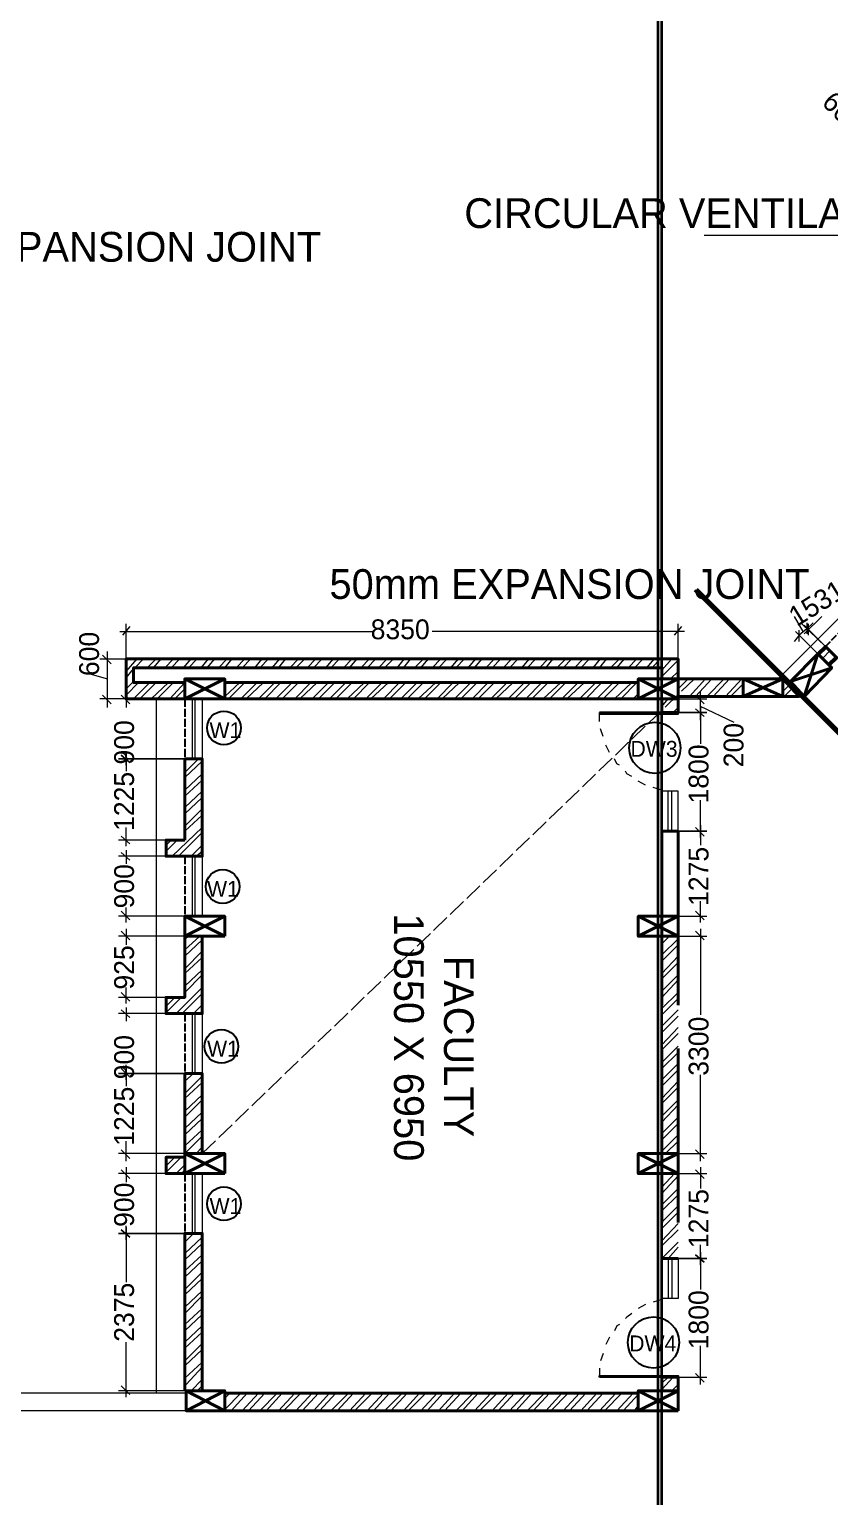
# Model space of a CAD drawing. Header units: millimetres. Extents: x 23593 to 241524, y 4405 to 182732.
# Drawn here: x 156778 to 168874, y 117386 to 139563 of the extents above; entities that cross this region are included whole.
import ezdxf

# ---------------------------------------------------------------- set-up
doc = ezdxf.new("R2010")
doc.units = ezdxf.units.MM
doc.linetypes.add('PDF_IMPORT', pattern=[1, 0.8, -0.2])
for name, color, linetype in [('PDF_0', 7, 'Continuous'), ('PDF_AR_DIMENSION', 7, 'Continuous'), ('PDF_AR_ELEVATION', 2, 'Continuous'), ('PDF_dimensions', 1, 'Continuous'), ('PDF_DOOR WIN TEXT', 5, 'Continuous'), ('PDF_ST COLUMN', 1, 'Continuous'), ('PDF_Text', 7, 'Continuous'), ('PDF_wall', 7, 'Continuous')]:
    doc.layers.add(name, color=color, linetype=linetype)
for name, color, linetype, true_color in [('PDF_AR_DOOR', 7, 'Continuous', 0x723939), ('PDF_AR_HATCH', 7, 'Continuous', 0x767676), ('PDF_AR_WINDOW', 7, 'Continuous', 0x00a5dd), ('PDF_exp gap', 7, 'Continuous', 0xdd006e)]:
    doc.layers.add(name, color=color, linetype=linetype, true_color=true_color)
doc.styles.add('PDF Century Gothic', font='GOTHIC.TTF')

msp = doc.modelspace()

# ---------------------------------------------------------------- linework, layer by layer
at = {"layer": 'PDF_0', "color": 1, "linetype": 'PDF_IMPORT', "lineweight": 25, "ltscale": 133.477926}
msp.add_lwpolyline([(168811, 130236), (169604, 131048)], dxfattribs=at)
at = {"layer": 'PDF_0', "lineweight": 13}
for points in [[(158297, 130538), (158184, 130406)], [(166527, 130406), (166640, 130538)], [(168415, 130312), (168415, 130482)], [(168528, 130595), (168528, 130425)], [(168547, 130576), (168547, 130406)], [(157882, 130104), (158014, 129972)], [(158014, 129368), (157882, 129500)], [(158297, 129368), (158165, 129500)], [(166848, 129500), (166980, 129368)], [(158165, 127367), (158297, 127254)], [(158297, 127008), (158165, 127122)], [(158165, 126234), (158297, 126102)], [(166848, 126234), (166980, 126102)], [(158297, 125800), (158165, 125932)], [(166980, 125800), (166848, 125932)], [(158165, 125008), (158297, 124875)], [(158297, 124630), (158165, 124743)], [(158165, 122629), (158297, 122497)], [(166848, 122629), (166980, 122497)], [(158297, 122195), (158165, 122327)], [(166980, 122195), (166848, 122327)], [(166848, 119250), (166980, 119118)], [(158165, 119061), (158297, 118929)]]:
    msp.add_lwpolyline(points, dxfattribs=at)
at = {"layer": 'PDF_0', "color": 1, "linetype": 'PDF_IMPORT', "lineweight": 25, "ltscale": 151.013034}
for points in [[(159128, 129444), (159128, 128537)], [(159128, 127065), (159128, 126159)], [(159128, 124687), (159128, 123781)], [(159128, 122270), (159128, 121364)]]:
    msp.add_lwpolyline(points, dxfattribs=at)
at = {"layer": 'PDF_0', "lineweight": 13}
for points in [[(166848, 129293), (166980, 129179)], [(158297, 128481), (158165, 128594)], [(166848, 127499), (166980, 127367)], [(158297, 123724), (158165, 123856)], [(158297, 121308), (158165, 121421)], [(166848, 121043), (166980, 120930)]]:
    msp.add_lwpolyline(points, close=True, dxfattribs=at)
at = {"layer": 'PDF_AR_DIMENSION', "lineweight": 13}
for points in [[(168339, 130689), (168471, 130463)], [(168490, 130425), (168755, 130689)], [(157844, 130048), (158240, 130048), (158240, 130576)], [(158146, 130463), (161959, 130463)], [(166678, 130463), (162865, 130463)], [(166584, 130048), (166584, 130576)], [(168623, 130595), (168528, 130501), (168415, 130406), (168339, 130312)], [(168698, 130123), (168358, 130463)], [(168490, 130557), (168811, 130236), (168453, 130576)], [(157957, 129311), (157957, 129444), (157957, 130048), (157957, 130161)], [(157693, 129821), (157957, 129746)], [(158240, 129538), (158240, 129311)], [(166924, 129123), (166924, 129236), (166924, 129444), (166924, 129557)], [(158240, 129444), (157844, 129444)], [(159128, 129444), (158127, 129444)], [(166584, 129444), (167018, 129444)], [(167433, 129085), (166924, 129330), (166924, 128764)], [(158240, 128443), (158240, 128651)], [(158240, 128632), (158240, 128349)], [(166924, 127348), (166924, 127915)], [(166924, 127537), (166924, 127235)], [(158995, 127310), (158127, 127310)], [(158240, 127216), (158240, 127499)], [(158240, 127159), (158240, 126952)], [(159128, 127065), (158127, 127065)], [(158240, 126065), (158240, 126291)], [(166924, 126065), (166924, 126386)], [(159128, 126159), (158127, 126159)], [(158240, 125970), (158240, 125725)], [(166584, 126159), (167018, 126159)], [(166924, 125970), (166924, 124668)], [(159128, 125857), (158127, 125857)], [(166584, 125857), (167018, 125857)], [(158240, 124838), (158240, 125083)], [(159128, 124932), (158127, 124932)], [(159109, 124687), (158127, 124687)], [(158240, 124781), (158240, 124573)], [(158240, 123686), (158240, 123913)], [(158240, 123894), (158240, 123592)], [(166924, 122459), (166924, 123762)], [(158240, 122459), (158240, 122761)], [(159128, 122572), (158127, 122572)], [(166584, 122572), (167018, 122572)], [(159128, 122270), (158127, 122270)], [(158240, 122365), (158240, 122138)], [(166584, 122270), (167018, 122270)], [(166924, 122365), (166924, 122044)], [(158240, 121270), (158240, 121478)], [(158240, 121459), (158240, 120628)], [(166924, 120892), (166924, 121194)], [(166924, 121081), (166924, 120515)], [(158240, 118891), (158240, 119722)], [(166924, 119080), (166924, 119665)], [(166584, 119194), (167018, 119194)], [(159128, 118986), (158127, 118986)]]:
    msp.add_lwpolyline(points, dxfattribs=at)
for points in [[(167018, 129236), (166584, 129236)], [(158127, 128537), (159128, 128537)], [(167018, 127443), (166584, 127443)], [(158127, 123781), (159128, 123781)], [(158127, 121364), (159128, 121364)], [(167018, 120987), (166584, 120987)]]:
    msp.add_lwpolyline(points, close=True, dxfattribs=at)
at = {"layer": 'PDF_AR_DOOR', "lineweight": 25}
for points in [[(165395, 129236), (165395, 129217), (166584, 129217), (166584, 129236)], [(165395, 119194), (165395, 119212), (166584, 119212), (166584, 119194)]]:
    msp.add_lwpolyline(points, close=True, dxfattribs=at)
at = {"layer": 'PDF_AR_DOOR', "lineweight": 20}
for points in [[(165395, 129104), (165395, 129236)], [(165451, 128877), (165413, 128990)], [(165546, 128632), (165489, 128745)], [(165697, 128443), (165659, 128462), (165621, 128537)], [(165885, 128273), (165810, 128311), (165791, 128349)], [(166093, 128141), (165980, 128198)], [(166338, 128066), (166206, 128103)], [(166584, 128047), (166452, 128047)], [(166093, 120288), (165980, 120232)], [(166338, 120364), (166206, 120326)], [(166584, 120383), (166452, 120383)], [(165697, 119986), (165659, 119967), (165621, 119892)], [(165885, 120156), (165810, 120100), (165791, 120081)], [(165546, 119798), (165489, 119684)], [(165451, 119552), (165413, 119439)], [(165395, 119326), (165395, 119194)]]:
    msp.add_lwpolyline(points, dxfattribs=at)
at = {"layer": 'PDF_AR_ELEVATION', "lineweight": 20}
for points in [[(159128, 118948), (155786, 118948)], [(159128, 118684), (155786, 118684)]]:
    msp.add_lwpolyline(points, dxfattribs=at)
at = {"layer": 'PDF_AR_HATCH', "lineweight": 5}
for points in [[(168717, 130104), (168830, 130217)], [(158240, 129859), (158410, 130048)], [(158373, 129915), (158505, 130048)], [(158561, 129915), (158693, 130048)], [(158656, 129915), (158769, 130048)], [(158826, 129915), (158958, 130048)], [(158920, 129915), (159052, 130048)], [(159109, 129915), (159222, 130048)], [(159184, 129915), (159316, 130048)], [(159373, 129915), (159486, 130048)], [(159467, 129915), (159581, 130048)], [(159637, 129915), (159769, 130048)], [(159732, 129915), (159845, 130048)], [(159902, 129915), (160034, 130048)], [(159996, 129915), (160128, 130048)], [(160185, 129915), (160298, 130048)], [(160260, 129915), (160392, 130048)], [(160449, 129915), (160562, 130048)], [(160543, 129915), (160657, 130048)], [(160713, 129915), (160845, 130048)], [(160808, 129915), (160940, 130048)], [(160977, 129915), (161110, 130048)], [(161072, 129915), (161204, 130048)], [(161261, 129915), (161374, 130048)], [(161336, 129915), (161468, 130048)], [(161525, 129915), (161657, 130048)], [(161619, 129915), (161733, 130048)], [(161789, 129915), (161921, 130048)], [(161884, 129915), (162016, 130048)], [(162053, 129915), (162186, 130048)], [(162148, 129915), (162280, 130048)], [(162337, 129915), (162450, 130048)], [(162431, 129915), (162544, 130048)], [(162601, 129915), (162733, 130048)], [(162695, 129915), (162809, 130048)], [(162865, 129915), (162997, 130048)], [(162960, 129915), (163092, 130048)], [(163148, 129915), (163262, 130048)], [(163224, 129915), (163356, 130048)], [(163413, 129915), (163526, 130048)], [(163507, 129915), (163620, 130048)], [(163677, 129915), (163809, 130048)], [(163771, 129915), (163903, 130048)], [(163941, 129915), (164073, 130048)], [(164035, 129915), (164168, 130048)], [(164224, 129915), (164338, 130048)], [(164300, 129915), (164432, 130048)], [(164489, 129915), (164621, 130048)], [(164583, 129915), (164696, 130048)], [(164753, 129915), (164885, 130048)], [(164847, 129915), (164979, 130048)], [(165017, 129915), (165149, 130048)], [(165111, 129915), (165244, 130048)], [(165300, 129915), (165413, 130048)], [(165395, 129915), (165508, 130048)], [(165564, 129915), (165697, 130048)], [(165659, 129915), (165772, 130048)], [(165829, 129915), (165961, 130048)], [(165923, 129915), (166055, 130048)], [(166112, 129915), (166225, 130048)], [(166187, 129915), (166320, 130048)], [(166338, 129878), (166489, 130048)], [(166338, 129783), (166584, 130029)], [(168774, 130066), (168868, 130161)], [(168849, 129972), (168962, 130085)], [(158240, 129764), (158354, 129897)], [(166471, 129746), (166584, 129859)], [(166565, 129746), (166584, 129764)], [(166584, 129595), (166735, 129746)], [(166754, 129481), (166999, 129746)], [(166848, 129481), (167094, 129746)], [(167018, 129481), (167282, 129746)], [(167112, 129481), (167358, 129746)], [(167301, 129481), (167547, 129746)], [(158240, 129595), (158354, 129708)], [(158240, 129500), (158429, 129689)], [(158354, 129444), (158599, 129689)], [(158448, 129444), (158693, 129689)], [(158618, 129444), (158882, 129689)], [(158712, 129444), (158958, 129689)], [(158901, 129444), (159128, 129689)], [(158977, 129444), (159128, 129595)], [(159732, 129481), (159958, 129689)], [(159732, 129651), (159769, 129689)], [(159788, 129444), (160034, 129689)], [(159977, 129444), (160222, 129689)], [(160053, 129444), (160317, 129689)], [(160241, 129444), (160487, 129689)], [(160336, 129444), (160581, 129689)], [(160506, 129444), (160751, 129689)], [(160600, 129444), (160845, 129689)], [(160789, 129444), (161034, 129689)], [(160864, 129444), (161128, 129689)], [(161053, 129444), (161298, 129689)], [(161147, 129444), (161393, 129689)], [(161317, 129444), (161563, 129689)], [(161412, 129444), (161657, 129689)], [(161582, 129444), (161846, 129689)], [(161676, 129444), (161921, 129689)], [(161865, 129444), (162110, 129689)], [(161940, 129444), (162204, 129689)], [(162129, 129444), (162374, 129689)], [(162223, 129444), (162469, 129689)], [(162393, 129444), (162639, 129689)], [(162488, 129444), (162733, 129689)], [(162657, 129444), (162922, 129689)], [(162752, 129444), (162997, 129689)], [(162941, 129444), (163186, 129689)], [(163016, 129444), (163280, 129689)], [(163205, 129444), (163450, 129689)], [(163299, 129444), (163545, 129689)], [(163469, 129444), (163715, 129689)], [(163564, 129444), (163809, 129689)], [(163752, 129444), (163998, 129689)], [(163828, 129444), (164092, 129689)], [(164017, 129444), (164262, 129689)], [(164111, 129444), (164356, 129689)], [(164281, 129444), (164526, 129689)], [(164375, 129444), (164621, 129689)], [(164545, 129444), (164809, 129689)], [(164640, 129444), (164885, 129689)], [(164828, 129444), (165074, 129689)], [(164904, 129444), (165168, 129689)], [(165093, 129444), (165338, 129689)], [(165187, 129444), (165432, 129689)], [(165357, 129444), (165602, 129689)], [(165451, 129444), (165697, 129689)], [(165621, 129444), (165885, 129689)], [(165716, 129444), (165961, 129689)], [(165904, 129444), (165980, 129519)], [(167377, 129481), (167565, 129670)], [(168169, 129727), (168169, 129727)], [(168169, 129557), (168264, 129651)], [(168188, 129481), (168302, 129595)], [(168377, 129481), (168396, 129519)], [(166338, 129330), (166433, 129444)], [(166508, 129236), (166584, 129311)], [(167565, 129481), (167565, 129481)], [(159128, 128330), (159335, 128537)], [(159128, 128519), (159165, 128537)], [(159128, 128254), (159392, 128500)], [(159128, 128066), (159392, 128311)], [(159128, 127971), (159392, 128217)], [(159128, 127801), (159392, 128047)], [(159128, 127707), (159392, 127952)], [(159128, 127518), (159392, 127782)], [(159128, 127443), (159392, 127688)], [(158844, 127235), (158920, 127310)], [(158844, 127141), (159014, 127310)], [(158939, 127065), (159392, 127499)], [(159033, 127065), (159392, 127424)], [(159222, 127065), (159392, 127235)], [(159297, 127065), (159392, 127141)], [(159128, 125649), (159354, 125857)], [(159128, 125819), (159184, 125857)], [(159128, 125555), (159392, 125800)], [(166338, 125838), (166357, 125857)], [(166338, 125744), (166452, 125857)], [(166338, 125574), (166584, 125819)], [(159128, 125366), (159392, 125630)], [(159128, 125291), (159392, 125536)], [(166338, 125479), (166584, 125725)], [(166338, 125291), (166584, 125555)], [(159128, 125102), (159392, 125347)], [(166338, 125215), (166584, 125461)], [(158995, 124687), (159392, 125083)], [(159128, 125008), (159392, 125272)], [(166338, 125026), (166584, 125272)], [(166338, 124932), (166584, 125196)], [(158844, 124800), (158977, 124932)], [(158844, 124705), (159071, 124932)], [(159090, 124687), (159392, 124989)], [(166338, 124762), (166584, 125008)], [(166338, 124668), (166584, 124913)], [(159260, 124687), (159392, 124819)], [(159354, 124687), (159392, 124724)], [(166338, 124498), (166584, 124743)], [(166338, 124403), (166584, 124649)], [(166338, 124215), (166584, 124479)], [(166338, 124139), (166584, 124385)], [(166338, 123950), (166584, 124196)], [(166338, 123856), (166584, 124101)], [(159128, 123762), (159165, 123781)], [(159128, 123667), (159260, 123781)], [(166338, 123686), (166584, 123932)], [(166338, 123592), (166584, 123837)], [(159128, 123479), (159392, 123743)], [(159128, 123403), (159392, 123648)], [(166338, 123403), (166584, 123667)], [(166338, 123327), (166584, 123573)], [(159128, 123214), (159392, 123460)], [(159128, 123120), (159392, 123384)], [(166338, 123139), (166584, 123384)], [(166338, 123044), (166584, 123309)], [(159128, 122950), (159392, 123195)], [(159128, 122856), (159392, 123101)], [(166338, 122874), (166584, 123120)], [(159128, 122686), (159392, 122931)], [(166338, 122780), (166584, 123025)], [(159146, 122591), (159392, 122837)], [(159297, 122572), (159392, 122667)], [(166338, 122610), (166584, 122856)], [(166395, 122572), (166584, 122761)], [(158844, 122384), (158977, 122516)], [(158844, 122289), (159071, 122516)], [(166565, 122572), (166584, 122591)], [(158995, 122270), (159128, 122403)], [(159090, 122270), (159128, 122327)], [(166338, 122063), (166527, 122270)], [(166338, 122252), (166357, 122270)], [(166338, 121968), (166584, 122233)], [(166338, 121798), (166584, 122044)], [(166338, 121704), (166584, 121949)], [(166338, 121534), (166584, 121780)], [(166338, 121440), (166584, 121685)], [(159128, 121327), (159165, 121364)], [(159128, 121232), (159260, 121364)], [(159128, 121062), (159392, 121308)], [(166338, 121251), (166584, 121515)], [(166338, 121176), (166584, 121421)], [(159128, 120968), (159392, 121213)], [(166338, 120987), (166584, 121232)], [(166433, 120987), (166584, 121157)], [(159128, 120798), (159392, 121043)], [(159128, 120704), (159392, 120949)], [(159128, 120515), (159392, 120779)], [(159128, 120439), (159392, 120685)], [(159128, 120251), (159392, 120496)], [(159128, 120156), (159392, 120420)], [(159128, 119986), (159392, 120232)], [(159128, 119892), (159392, 120137)], [(159128, 119722), (159392, 119967)], [(159128, 119628), (159392, 119873)], [(159128, 119439), (159392, 119703)], [(159128, 119363), (159392, 119609)], [(159128, 119175), (159392, 119420)], [(159146, 119080), (159392, 119345)], [(159222, 118986), (159392, 119156)], [(166338, 119099), (166433, 119194)], [(166338, 119005), (166508, 119194)], [(159316, 118986), (159392, 119061)], [(159732, 118703), (159977, 118948)], [(159732, 118873), (159807, 118948)], [(159826, 118684), (160071, 118948)], [(159996, 118684), (160241, 118948)], [(160090, 118684), (160336, 118948)], [(160260, 118684), (160524, 118948)], [(160355, 118684), (160600, 118948)], [(160543, 118684), (160789, 118948)], [(160619, 118684), (160883, 118948)], [(160808, 118684), (161053, 118948)], [(160902, 118684), (161147, 118948)], [(161072, 118684), (161317, 118948)], [(161166, 118684), (161412, 118948)], [(161336, 118684), (161600, 118948)], [(161431, 118684), (161676, 118948)], [(161619, 118684), (161865, 118948)], [(161695, 118684), (161959, 118948)], [(161884, 118684), (162129, 118948)], [(161978, 118684), (162223, 118948)], [(162148, 118684), (162412, 118948)], [(162242, 118684), (162488, 118948)], [(162431, 118684), (162676, 118948)], [(162506, 118684), (162771, 118948)], [(162695, 118684), (162941, 118948)], [(162790, 118684), (163035, 118948)], [(162960, 118684), (163205, 118948)], [(163054, 118684), (163299, 118948)], [(163224, 118684), (163488, 118948)], [(163318, 118684), (163564, 118948)], [(163507, 118684), (163752, 118948)], [(163582, 118684), (163847, 118948)], [(163771, 118684), (164017, 118948)], [(163866, 118684), (164111, 118948)], [(164035, 118684), (164281, 118948)], [(164130, 118684), (164375, 118948)], [(164300, 118684), (164564, 118948)], [(164394, 118684), (164640, 118948)], [(164583, 118684), (164828, 118948)], [(164658, 118684), (164923, 118948)], [(164847, 118684), (165093, 118948)], [(164942, 118684), (165187, 118948)], [(165111, 118684), (165357, 118948)], [(165206, 118684), (165451, 118948)], [(165395, 118684), (165640, 118948)], [(165470, 118684), (165734, 118948)], [(165659, 118684), (165904, 118948)], [(165753, 118684), (165980, 118929)], [(166489, 118986), (166584, 119080)], [(166584, 118986), (166584, 118986)], [(165923, 118684), (165980, 118759)]]:
    msp.add_lwpolyline(points, dxfattribs=at)
at = {"layer": 'PDF_AR_HATCH', "linetype": 'PDF_IMPORT', "lineweight": 5, "ltscale": 347.042607}
msp.add_lwpolyline([(159392, 122572), (166829, 129746)], dxfattribs=at)
at = {"layer": 'PDF_AR_WINDOW', "color": 2, "lineweight": 20}
for points in [[(158693, 129444), (158693, 118948)], [(159392, 129444), (159392, 128537)], [(166584, 127443), (166584, 128047), (166338, 128047), (166338, 127443)], [(159392, 127065), (159392, 126159)], [(159392, 124687), (159392, 123781)], [(159392, 122270), (159392, 121364)], [(166584, 120987), (166584, 120383), (166338, 120383), (166338, 120987)]]:
    msp.add_lwpolyline(points, dxfattribs=at)
at = {"layer": 'PDF_AR_WINDOW', "lineweight": 20}
for points in [[(159241, 129444), (159241, 128537)], [(159279, 129444), (159279, 128537)], [(166433, 127443), (166433, 128047)], [(166489, 127443), (166489, 128047)], [(159241, 127065), (159241, 126159)], [(159279, 127065), (159279, 126159)], [(159241, 124687), (159241, 123781)], [(159279, 124687), (159279, 123781)], [(159241, 122270), (159241, 121364)], [(159279, 122270), (159279, 121364)], [(166433, 120987), (166433, 120383)], [(166489, 120987), (166489, 120383)]]:
    msp.add_lwpolyline(points, dxfattribs=at)
at = {"layer": 'PDF_dimensions', "color": 70, "lineweight": 13, "true_color": 0x7fff00}
msp.add_lwpolyline([(170133, 136447), (166980, 136447)], dxfattribs=at)
at = {"layer": 'PDF_DOOR WIN TEXT', "lineweight": 25}
for centre, radius in [((159719, 129005), 255), ((166231, 128703), 387), ((159700, 126608), 255), ((159681, 124191), 255), ((159719, 121813), 255), ((166212, 119717), 387)]:
    msp.add_circle(centre, radius, dxfattribs=at)
at = {"layer": 'PDF_exp gap', "lineweight": 35}
for points in [[(166282, 4405), (166282, 182732)], [(166338, 4405), (166338, 182732)], [(166829, 131086), (171473, 126442)], [(166867, 131105), (171492, 126480)]]:
    msp.add_lwpolyline(points, dxfattribs=at)
at = {"layer": 'PDF_ST COLUMN', "lineweight": 40}
for points in [[(168283, 129708), (168490, 129481), (168906, 129915), (168698, 130123)], [(159732, 129444), (159732, 129746), (159128, 129746), (159128, 129444)], [(166584, 129444), (166584, 129746), (165980, 129746), (165980, 129444)], [(168169, 129746), (168169, 129481), (167565, 129481), (167565, 129746)], [(159732, 125857), (159732, 126159), (159128, 126159), (159128, 125857)], [(166584, 125857), (166584, 126159), (165980, 126159), (165980, 125857)], [(159732, 122270), (159732, 122572), (159128, 122572), (159128, 122270)], [(166584, 122270), (166584, 122572), (165980, 122572), (165980, 122270)], [(159732, 118684), (159732, 118986), (159146, 118986), (159146, 118684)], [(166584, 118684), (166584, 118986), (165980, 118986), (165980, 118684)]]:
    msp.add_lwpolyline(points, close=True, dxfattribs=at)
for points in [[(168698, 130123), (168490, 129481)], [(159128, 129444), (159732, 129746)], [(159128, 129746), (159732, 129444)], [(165980, 129444), (166584, 129746)], [(165980, 129746), (166584, 129444)], [(167565, 129746), (168169, 129481)], [(167565, 129481), (168169, 129746)], [(168906, 129915), (168283, 129708)], [(159128, 125857), (159732, 126159)], [(159128, 126159), (159732, 125857)], [(165980, 125857), (166584, 126159)], [(165980, 126159), (166584, 125857)], [(159128, 122270), (159732, 122572)], [(159128, 122572), (159732, 122270)], [(165980, 122270), (166584, 122572)], [(165980, 122572), (166584, 122270)], [(159146, 118684), (159732, 118986)], [(159146, 118986), (159732, 118684)], [(165980, 118684), (166584, 118986)], [(165980, 118986), (166584, 118684)]]:
    msp.add_lwpolyline(points, dxfattribs=at)
at = {"layer": 'PDF_wall', "color": 2, "lineweight": 20}
msp.add_lwpolyline([(168094, 129746), (170321, 131973)], dxfattribs=at)
at = {"layer": 'PDF_wall', "lineweight": 40}
for points in [[(168868, 129953), (168981, 130066), (168811, 130236), (168698, 130123)], [(159128, 129444), (158240, 129444), (158240, 130048), (166584, 130048), (166584, 129746), (167565, 129746)], [(159128, 129689), (158354, 129689), (158354, 129915), (166338, 129915), (166338, 129746)], [(168169, 129481), (168415, 129481), (168169, 129746)], [(159732, 129689), (165980, 129689)], [(159732, 129444), (165980, 129444)], [(167565, 129481), (166584, 129481), (166584, 129236), (166338, 129236), (166338, 129444)], [(166338, 127443), (166584, 127443)], [(159392, 125857), (159392, 124687), (158844, 124687), (158844, 124932), (159128, 124932), (159128, 125857)], [(159128, 122572), (159128, 123781), (159392, 123781), (159392, 122572)], [(159128, 122270), (158844, 122270), (158844, 122516), (159128, 122516)], [(159128, 118986), (159128, 121364), (159392, 121364), (159392, 118986)], [(166338, 120987), (166584, 120987)], [(166338, 118986), (166338, 119194), (166584, 119194), (166584, 118986)], [(159732, 118948), (165980, 118948)], [(159732, 118684), (165980, 118684)]]:
    msp.add_lwpolyline(points, dxfattribs=at)
msp.add_lwpolyline([(159128, 127310), (159128, 128537), (159392, 128537), (159392, 127065), (158844, 127065), (158844, 127310)], close=True, dxfattribs=at)
at = {"layer": 'PDF_wall', "linetype": 'PDF_IMPORT', "lineweight": 40, "ltscale": 3284.533494}
for points in [[(166338, 127443), (166338, 120987)], [(166584, 127443), (166584, 120987)]]:
    msp.add_lwpolyline(points, dxfattribs=at)

# ---------------------------------------------------------------- texts
at = {"layer": 'PDF_Text', "attachment_point": 4, "style": 'PDF Century Gothic'}
for s, insert, char_height, rotation in [('600', (168844, 138545), 300, 315), ('1531400', (168300, 130655), 300, 31.9139), ('600', (157683, 129788), 300, 90), ('1225 900', (158212, 127448), 300, 90), ('200', (167424, 128410), 300, 90), ('1800', (166895, 127863), 300, 90), ('1275', (166895, 126315), 300, 90), ('900', (158212, 126277), 300, 90), ('10550 X 6950', (162512, 126202), 450.01, 270), ('925', (158212, 125050), 300, 90), ('FACULTY', (163267, 125560), 450, 270), ('3300', (166895, 123748), 300, 90), ('1225 900', (158212, 122690), 300, 90), ('900', (158212, 121463), 300, 90), ('1275', (166895, 121143), 300, 90), ('2375', (158212, 119727), 300, 90), ('1800', (166895, 119613), 300, 90)]:
    msp.add_mtext(s, dxfattribs=dict(at, insert=insert, char_height=char_height, rotation=rotation))
at = {"layer": 'PDF_Text', "color": 232, "true_color": 0xdd006e, "char_height": 450.01, "attachment_point": 4, "style": 'PDF Century Gothic'}
for s, insert in [('CIRCULAR VENTILATOR', (163352, 136782)), ('50mm EXPANSION JOINT', (153933, 136273)), ('50mm EXPANSION JOINT', (161314, 131176))]:
    msp.add_mtext(s, dxfattribs=dict(at, insert=insert))
at = {"layer": 'PDF_Text', "insert": (161937, 130493), "char_height": 300, "attachment_point": 4, "style": 'PDF Century Gothic'}
msp.add_mtext('8350', dxfattribs=at)
at = {"layer": 'PDF_Text', "color": 5, "char_height": 240, "attachment_point": 4, "style": 'PDF Century Gothic'}
for s, insert in [('W1', (159501, 128970)), ('DW3', (165863, 128687)), ('W1', (159464, 126573)), ('W1', (159464, 124157)), ('W1', (159501, 121778)), ('DW4', (165844, 119702))]:
    msp.add_mtext(s, dxfattribs=dict(at, insert=insert))

doc.saveas('drawing.dxf')
